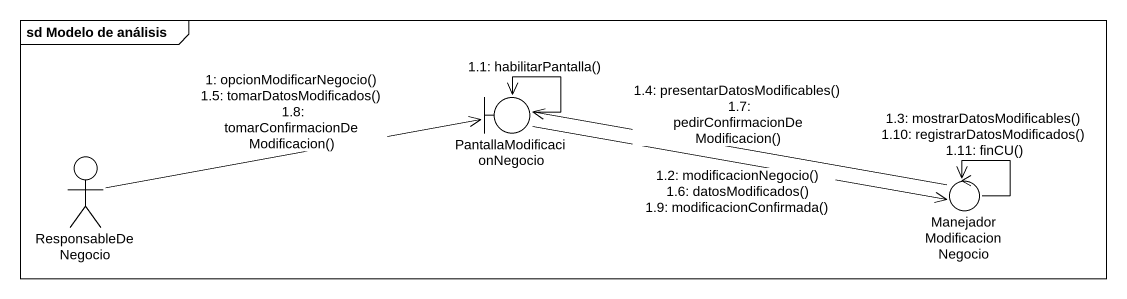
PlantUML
@startuml
mainframe sd Modelo de análisis
boundary PantallaModificacionNegocio
actor ResponsableDeNegocio
control ManejadorModificacionNegocio
ResponsableDeNegocio -right-> PantallaModificacionNegocio : 1: opcionModificarNegocio()\n1.5: tomarDatosModificados()\n1.8: tomarConfirmacionDeModificacion()
PantallaModificacionNegocio --> PantallaModificacionNegocio : 1.1: habilitarPantalla()
PantallaModificacionNegocio -right-> ManejadorModificacionNegocio : 1.2: modificacionNegocio()\n1.6: datosModificados()\n1.9: modificacionConfirmada()
ManejadorModificacionNegocio --> ManejadorModificacionNegocio : 1.3: mostrarDatosModificables()\n1.10: registrarDatosModificados()\n1.11: finCU()
ManejadorModificacionNegocio -left-> PantallaModificacionNegocio : 1.4: presentarDatosModificables()\n1.7: pedirConfirmacionDeModificacion()
@enduml
